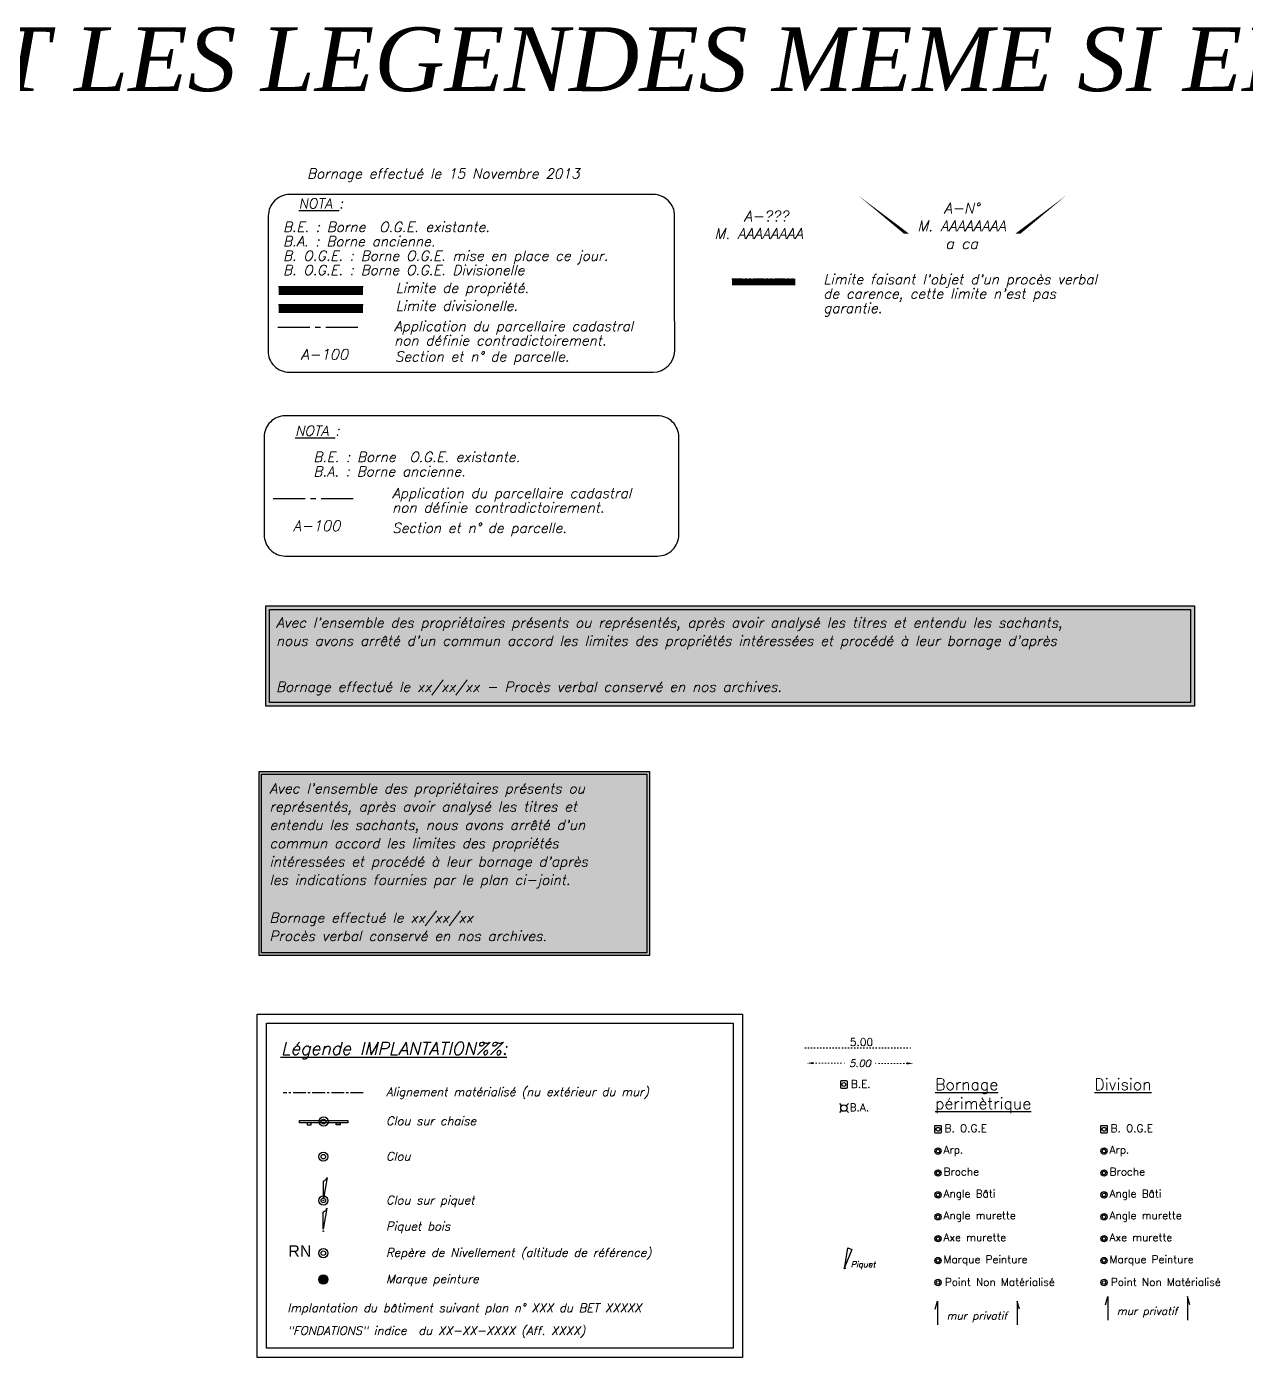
# Paper-space layout 'Layout1' of a CAD drawing. Extents: x -43 to 2298, y -18 to 768.
# Drawn here: x 421.4 to 708, y 26.3 to 339.2 of the extents above; entities that cross this region are included whole.
import ezdxf
from ezdxf.enums import TextEntityAlignment as Align

# ---------------------------------------------------------------- set-up
doc = ezdxf.new("R2010")
doc.units = 0
doc.header["$LTSCALE"] = 2
for name, pattern in [('AXES2', [1.125, 0.75, -0.125, 0.125, -0.125]), ('CACHE2', [0.1875, 0.125, -0.0625]), ('FANTOME2', [1.25, 0.625, -0.125, 0.125, -0.125, 0.125, -0.125]), ('POINTILLE2', [0.125, 0, -0.125])]:
    doc.linetypes.add(name, pattern=pattern)
for name, color, linetype in [('BORNAGE_SYMBOLE', 1, 'Continuous'), ('Cadastre Texte', 200, 'Continuous'), ('CARTOUCHE', 7, 'Continuous'), ('CARTOUCHE_Hachures', 255, 'Continuous'), ('Divers', 7, 'Continuous'), ('Divers Texte', 7, 'Continuous'), ('DIVICION_COTATIONS_TEXTES', 5, 'Continuous'), ('DIVISION_SYMBOLE', 5, 'Continuous'), ('Limite Ancienne Symbole', 7, 'Continuous'), ('Limite Cotation Ligne', 1, 'POINTILLE2'), ('Limite Cotation Texte', 1, 'Continuous'), ('Limite Nouvelle Symbole', 1, 'Continuous'), ('Légende Bornage', 7, 'Continuous'), ('Légende Topo', 7, 'Continuous'), ('Wipeout', 255, 'Continuous')]:
    doc.layers.add(name, color=color, linetype=linetype)
doc.styles.add('17', font='romans.shx', dxfattribs={"oblique": 13.5, "height": 0.34})
doc.styles.add('5', font='romanc', dxfattribs={"oblique": 13.5, "height": 0.34})
doc.styles.add('9', font='romans', dxfattribs={"oblique": 13.5, "height": 0.28})
doc.styles.add('Arial 1.0', font='arial.ttf', dxfattribs={"height": 0.4})
doc.styles.add('bornage', font='romanc.shx', dxfattribs={"height": 0.32})
doc.styles.add('CARTOUCHE', font='timesi.ttf', dxfattribs={"height": 1})
doc.styles.add('Cotation Alti', font='romans.shx', dxfattribs={"oblique": 13.5, "height": 0.28})
doc.styles.add('ROMANS', font='ROMANC')
doc.styles.add('Romant', font='romant.shx', dxfattribs={"oblique": 13.5, "height": 0.5})

psp = doc.layouts.get("Layout1")

# ---------------------------------------------------------------- hatches: boundary and pattern name
at = {"layer": 'CARTOUCHE'}
h = psp.add_hatch(color=256, dxfattribs=at)
edge = h.paths.add_edge_path()
edge.add_arc((491.1, 44.59), 1.08, 0, 360)
at = {"layer": 'CARTOUCHE_Hachures'}
for points in [[(477.57, 203.01), (695.85, 203.01), (695.85, 179.38), (477.57, 179.38)], [(476.01, 164.04), (567.76, 164.04), (567.76, 120.8), (476.01, 120.8)]]:
    psp.add_hatch(color=256, dxfattribs=at).paths.add_polyline_path(points)

# ---------------------------------------------------------------- linework, layer by layer
at = {"layer": 'BORNAGE_SYMBOLE'}
for centre, radius in [((635.58, 74.79), 0.75), ((635.58, 74.79), 0.424), ((635.58, 69.64), 0.75), ((635.58, 69.64), 0.424), ((635.58, 64.49), 0.75), ((635.58, 64.49), 0.424), ((635.58, 59.34), 0.75), ((635.58, 59.34), 0.424), ((635.58, 54.19), 0.75), ((635.58, 54.19), 0.424), ((635.58, 49.04), 0.75), ((635.58, 49.04), 0.424), ((635.58, 43.89), 0.75), ((635.58, 43.89), 0.424)]:
    psp.add_circle(centre, radius, dxfattribs=at)
at = {"layer": 'Cadastre Texte', "color": 8, "flags": 128}
for points in [[(654.36, 290.47, 0, 0, 0), (628.15, 290.47, 0.75, 0, 0), (616.71, 299.54, 0, 0, 0)], [(628.15, 290.47, 0, 0, 0), (654.36, 290.47, 0.75, 0, 0), (665.8, 299.54, 0, 0, 0)]]:
    psp.add_lwpolyline(points, format="xyseb", dxfattribs=at)
at = {"layer": 'CARTOUCHE', "color": 0}
for p, q in [((485.5, 81.44), (485.5, 82.01)), ((485.5, 82.01), (496.84, 82.01)), ((485.5, 81.44), (485.5, 82.01)), ((485.5, 82.01), (496.84, 82.01)), ((496.84, 81.44), (485.5, 81.44)), ((496.84, 81.44), (485.5, 81.44)), ((488.22, 81.44), (487.28, 81.44)), ((487.28, 81.44), (487.28, 80.97)), ((488.22, 81.44), (487.28, 81.44)), ((487.28, 81.44), (487.28, 80.97)), ((488.22, 80.97), (488.22, 81.44)), ((488.22, 80.97), (488.22, 81.44)), ((494.12, 80.97), (494.12, 81.44)), ((494.12, 81.44), (495.06, 81.44)), ((494.12, 80.97), (494.12, 81.44)), ((494.12, 81.44), (495.06, 81.44)), ((495.06, 81.44), (495.06, 80.97)), ((495.06, 81.44), (495.06, 80.97)), ((496.84, 82.01), (496.84, 81.44)), ((496.84, 82.01), (496.84, 81.44)), ((487.28, 80.97), (488.22, 80.97)), ((487.28, 80.97), (488.22, 80.97)), ((495.06, 80.97), (494.12, 80.97)), ((495.06, 80.97), (494.12, 80.97)), ((491.97, 68.59), (491.11, 63.66)), ((491.11, 63.66), (491.11, 67.73)), ((491.96, 61.35), (491.1, 56.42)), ((491.1, 56.42), (491.1, 60.49))]:
    psp.add_line(p, q, dxfattribs=at)
at = {"layer": 'CARTOUCHE'}
for points in [[(477.57, 203.01), (695.85, 203.01), (695.85, 179.38), (477.57, 179.38)], [(478.46, 202.11), (694.95, 202.11), (694.95, 180.28), (478.46, 180.28)]]:
    psp.add_lwpolyline(points, close=True, dxfattribs=at)
at = {"layer": 'CARTOUCHE', "flags": 128}
for points in [[(475.56, 26.29), (475.56, 107.01), (589.62, 107.01), (589.62, 26.29)], [(477.74, 28.47), (477.74, 104.83), (587.44, 104.83), (587.44, 28.47)]]:
    psp.add_lwpolyline(points, close=True, dxfattribs=at)
at = {"layer": 'CARTOUCHE', "linetype": 'AXES2', "lineweight": 30, "ltscale": 2, "flags": 128}
psp.add_lwpolyline([(500.5, 88.45), (481.7, 88.45)], dxfattribs=at)
at = {"layer": 'CARTOUCHE'}
for radius in [1.08, 0.54]:
    psp.add_circle((491.17, 81.73), radius, dxfattribs=at)
at = {"layer": 'CARTOUCHE', "ltscale": 0.015}
for centre, radius in [((491.1, 73.48), 1.08), ((491.1, 73.48), 0.54), ((491.1, 63.18), 1.08), ((491.1, 63.18), 0.54), ((491.1, 50.79), 1.08), ((491.1, 50.79), 0.54), ((491.1, 44.59), 1.08)]:
    psp.add_circle(centre, radius, dxfattribs=at)
at = {"layer": 'CARTOUCHE', "color": 0}
for centre, major_axis, start_param, end_param in [((490.63, 69.06), (1.01, 1.01), 4.270015, 4.438222), ((490.63, 69.06), (1.01, 1.01), 4.438222, 4.606428), ((490.63, 69.06), (1.01, 1.01), 4.606428, 4.880596), ((490.63, 69.06), (-1.01, 1.01), 3.309799, 3.583967), ((491.1, 63.19), (-0.0584, 0.0584), 3.837556, 10.120741), ((490.62, 61.83), (-1.01, 1.01), 2.699218, 2.867425), ((490.62, 61.83), (-1.01, 1.01), 2.867425, 3.035632), ((490.62, 61.83), (1.01, 1.01), 4.606428, 4.880596), ((490.62, 61.83), (-1.01, 1.01), 3.309799, 3.583967), ((491.1, 55.95), (-0.0584, 0.0584), 3.837556, 10.120741)]:
    psp.add_ellipse(centre, major_axis=major_axis, ratio=1, start_param=start_param, end_param=end_param, dxfattribs=at)
at = {"layer": 'Divers', "flags": 128}
psp.add_lwpolyline([(613.71, 47.6), (614.37, 52.07), (615.31, 51.68)], close=True, dxfattribs=at)
at = {"layer": 'Divers'}
psp.add_circle((613.62, 47.27), 0.14, dxfattribs=at)
at = {"layer": 'DIVICION_COTATIONS_TEXTES', "flags": 128}
for points in [[(674.92, 38.67), (675.5, 40.62), (675.5, 35)], [(694.76, 38.67), (694.19, 40.62), (694.19, 35)]]:
    psp.add_lwpolyline(points, dxfattribs=at)
at = {"layer": 'DIVISION_SYMBOLE'}
psp.add_lwpolyline([(675.42, 79.28), (675.42, 80.54, 0.414214), (675.22, 80.75), (673.96, 80.75, 0.414214), (673.76, 80.55), (673.76, 79.28, 0.414214), (673.96, 79.08), (675.22, 79.08, 0.414214)], format="xyb", close=True, dxfattribs=at)
for centre, radius in [((674.59, 79.91), 0.443), ((674.59, 74.79), 0.75), ((674.59, 74.79), 0.424), ((674.59, 69.64), 0.75), ((674.59, 69.64), 0.424), ((674.59, 64.49), 0.75), ((674.59, 64.49), 0.424), ((674.59, 59.34), 0.75), ((674.59, 59.34), 0.424), ((674.59, 54.19), 0.75), ((674.59, 54.19), 0.424), ((674.59, 49.04), 0.75), ((674.59, 49.04), 0.424), ((674.59, 43.89), 0.75), ((674.59, 43.89), 0.424)]:
    psp.add_circle(centre, radius, dxfattribs=at)
at = {"layer": 'Limite Ancienne Symbole', "color": 0}
psp.add_lwpolyline([(614.28, 89.81), (614.28, 91.07, 0.414214), (614.08, 91.27), (612.82, 91.27, 0.414214), (612.62, 91.07), (612.62, 89.81, 0.414214), (612.82, 89.61), (614.08, 89.61, 0.414214)], format="xyb", close=True, dxfattribs=at)
at = {"layer": 'Limite Ancienne Symbole'}
for points in [[(612.39, 85.97), (612.92, 85.44)], [(614.51, 85.97), (613.98, 85.44)], [(612.92, 84.37), (612.39, 83.84)], [(613.98, 84.37), (614.51, 83.84)]]:
    psp.add_lwpolyline(points, dxfattribs=at)
at = {"layer": 'Limite Ancienne Symbole', "color": 0}
psp.add_circle((613.45, 90.44), 0.443, dxfattribs=at)
at = {"layer": 'Limite Ancienne Symbole'}
psp.add_circle((613.45, 84.9), 0.75, dxfattribs=at)
at = {"layer": 'Limite Cotation Ligne', "ltscale": 2.5, "flags": 128}
psp.add_lwpolyline([(604.4, 99.04), (629.4, 99.04)], dxfattribs=at)
at = {"layer": 'Limite Cotation Texte', "flags": 128}
for points in [[(634.89, 37.59), (635.47, 39.54), (635.47, 33.92)], [(654.74, 37.59), (654.16, 39.54), (654.16, 33.92)]]:
    psp.add_lwpolyline(points, dxfattribs=at)
at = {"layer": 'Limite Nouvelle Symbole'}
psp.add_lwpolyline([(636.41, 79.28), (636.41, 80.54, 0.414214), (636.21, 80.75), (634.95, 80.75, 0.414214), (634.75, 80.55), (634.74, 79.28, 0.414214), (634.94, 79.08), (636.21, 79.08, 0.414214)], format="xyb", close=True, dxfattribs=at)
psp.add_circle((635.58, 79.91), 0.443, dxfattribs=at)
at = {"layer": 'Légende Bornage', "color": 30, "linetype": 'CACHE2', "ltscale": 8, "const_width": 1.5, "elevation": -483.36, "flags": 128}
psp.add_lwpolyline([(587.14, 279.11), (602.04, 279.11)], dxfattribs=at)
at = {"layer": 'Légende Bornage', "color": 200, "linetype": 'FANTOME2', "lineweight": 25, "ltscale": 2, "elevation": -483.36, "flags": 128}
psp.add_lwpolyline([(587.14, 279.86), (602.04, 279.86)], dxfattribs=at)
at = {"layer": 'Légende Bornage', "linetype": 'Continuous'}
for points in [[(476.01, 164.04), (567.76, 164.04), (567.76, 120.8), (476.01, 120.8)], [(476.61, 163.44), (567.16, 163.44), (567.16, 121.4), (476.61, 121.4)]]:
    psp.add_lwpolyline(points, close=True, dxfattribs=at)
at = {"layer": 'Légende Topo', "linetype": 'POINTILLE2', "lineweight": 13, "ltscale": 2.5}
for p, q in [((606.24, 95.46), (614.12, 95.44)), ((628.24, 95.4), (620.37, 95.42))]:
    psp.add_line(p, q, dxfattribs=at)
at = {"layer": 'Légende Topo', "ltscale": 0.5}
for points in [[(606.24, 95.71), (606.24, 95.21), (604.74, 95.47)], [(628.24, 95.65), (628.24, 95.15), (629.74, 95.39)]]:
    psp.add_solid(points, dxfattribs=at)

# ---------------------------------------------------------------- texts
at = {"layer": 'BORNAGE_SYMBOLE', "attachment_point": 1, "style": 'ROMANS'}
for s, insert, char_height, width in [('{\\LBornage périmètrique}', (634.9, 91.82), 2.7, 18.3141), ('B. O.G.E', (637.12, 81.06), 1.8, 12.2094), ('Arp.', (636.88, 76), 1.8, 12.2094), ('Broche', (636.88, 70.85), 1.8, 12.2094), ('Angle Bâti', (636.88, 65.7), 1.8, 15.8591), ('Angle murette', (636.88, 60.55), 1.8, 22.9443), ('Axe murette', (636.88, 55.4), 1.8, 28.8957), ('Marque Peinture', (636.88, 50.25), 1.8, 24.8353), ('Point Non Matérialisé', (637.18, 44.92), 1.8, 33.9168)]:
    psp.add_mtext(s, dxfattribs=dict(at, insert=insert, char_height=char_height, width=width))
at = {"layer": 'BORNAGE_SYMBOLE', "color": 5, "insert": (672.34, 91.82), "char_height": 2.7, "width": 18.3141, "attachment_point": 1, "style": 'ROMANS'}
psp.add_mtext('{\\LDivision}', dxfattribs=at)
at = {"layer": 'Cadastre Texte', "style": 'Romant', "oblique": 13.5}
psp.add_text('A-???', height=2.5, dxfattribs=at).set_placement((589.92, 293.35))
at = {"layer": 'Cadastre Texte', "color": 150, "style": 'Romant', "oblique": 13.5}
psp.add_text('M. AAAAAAAA', height=2.5, dxfattribs=at).set_placement((583.04, 289.26))
at = {"layer": 'Cadastre Texte', "insert": (641.13, 297.73), "char_height": 2.5, "width": 71.708, "attachment_point": 2, "style": 'Romant'}
psp.add_mtext('A-N°\\P{\\C150;M. AAAAAAAA\\P}a ca', dxfattribs=at)
at = {"layer": 'CARTOUCHE', "color": 1, "style": 'CARTOUCHE', "width": 1.01}
psp.add_text('NE PAS SUPPRIMER DANS LE GABARIT LES LEGENDES MEME SI ELLES NE VOUS CONCERNENT  PAS ', height=15, rotation=360, dxfattribs=at).set_placement((547.59, 331.49), align=Align.MIDDLE_CENTER)
at = {"layer": 'CARTOUCHE', "style": '9', "oblique": 13.5}
for s, p in [("Avec l'ensemble des propriétaires présents ou représentés, après avoir analysé les titres et entendu les sachants,", (480, 197.86)), ("nous avons arrêté d'un commun accord les limites des propriétés intéressées et procédé à leur bornage d'après", (480, 193.61)), ('Bornage effectué le xx/xx/xx - Procès verbal conservé en nos archives.', (480, 182.77)), ("Avec l'ensemble des propriétaires présents ou", (478.45, 158.89)), ('représentés, après avoir analysé les titres et', (478.45, 154.59)), ("entendu les sachants, nous avons arrêté d'un", (478.45, 150.29)), ('commun accord les limites des propriétés', (478.45, 145.99)), ("intéressées et procédé à leur bornage d'après", (478.45, 141.69)), ('les indications fournies par le plan ci-joint.', (478.45, 137.39)), ('Bornage effectué le xx/xx/xx ', (478.45, 128.49)), ('Procès verbal conservé en nos archives.', (478.45, 124.19))]:
    psp.add_text(s, height=2.35, dxfattribs=at).set_placement(p)
at = {"layer": 'CARTOUCHE', "oblique": 13.5}
for s, height, style, p in [('%%uLégende IMPLANTATION%%:', 3, '5', (481.15, 97.43)), ('Alignement matérialisé (nu extérieur du mur)', 2, '9', (505.85, 87.73)), ('Clou sur chaise', 2, '9', (505.85, 80.88)), ('Clou', 2, '9', (505.85, 72.56)), ('Clou sur piquet', 2, '9', (505.85, 62.26)), ('Piquet bois', 2, '9', (505.85, 56.13)), ('Repère de Nivellement (altitude de référence)', 2, '9', (505.85, 49.93)), ('Marque peinture', 2, '9', (505.85, 43.73)), ('Implantation du bâtiment suivant plan n° XXX du BET XXXXX', 2, '9', (482.65, 36.92)), ('"FONDATIONS" indice  du XX-XX-XXXX (Aff. XXXX)', 2, '9', (482.65, 31.58))]:
    psp.add_text(s, height=height, rotation=360, dxfattribs=dict(at, style=style)).set_placement(p)
at = {"layer": 'CARTOUCHE', "style": 'Arial 1.0'}
psp.add_text('RN', height=2.7, rotation=360, dxfattribs=at).set_placement((482.87, 49.93))
at = {"layer": 'Divers Texte', "style": 'Cotation Alti', "oblique": 13.5}
psp.add_text('Piquet', height=1.4, dxfattribs=at).set_placement((615.07, 47.46))
at = {"layer": 'DIVICION_COTATIONS_TEXTES', "style": '17', "oblique": 13.5}
psp.add_text('mur privatif', height=1.8, dxfattribs=at).set_placement((684.78, 37.16), align=Align.MIDDLE_CENTER)
at = {"layer": 'DIVISION_SYMBOLE', "char_height": 1.8, "attachment_point": 1, "style": 'ROMANS'}
for s, insert, width in [('B. O.G.E', (676.14, 81.06), 12.2094), ('Arp.', (675.9, 76), 12.2094), ('Broche', (675.9, 70.85), 12.2094), ('Angle Bâti', (675.9, 65.7), 19.2935), ('Angle murette', (675.9, 60.55), 21.2917), ('Axe murette', (675.9, 55.4), 20.2017), ('Marque Peinture', (675.9, 50.25), 25.8329), ('Point Non Matérialisé', (676.19, 44.92), 33.3711)]:
    psp.add_mtext(s, dxfattribs=dict(at, insert=insert, width=width))
at = {"layer": 'Limite Ancienne Symbole', "char_height": 1.8, "attachment_point": 1, "style": 'ROMANS'}
for s, insert, width in [('B.E.', (615.11, 91.47), 5.276), ('B.A.', (614.82, 85.94), 5.3832)]:
    psp.add_mtext(s, dxfattribs=dict(at, insert=insert, width=width))
at = {"layer": 'Limite Cotation Texte', "style": 'bornage'}
psp.add_text('5.00', height=1.8, dxfattribs=at).set_placement((617.59, 99.51), align=Align.CENTER)
at = {"layer": 'Limite Cotation Texte', "style": '17', "oblique": 13.5}
psp.add_text('mur privatif', height=1.8, dxfattribs=at).set_placement((644.75, 36.08), align=Align.MIDDLE_CENTER)
at = {"layer": 'Légende Bornage', "style": '9', "oblique": 13.5}
psp.add_text('Bornage effectué le 15 Novembre 2013 ', height=2.35, dxfattribs=at).set_placement((487.3, 303.43))
at = {"layer": 'Légende Bornage', "insert": (608.62, 280.93, -483.36), "char_height": 2.35, "width": 70.7452, "attachment_point": 1, "line_spacing_factor": 0.862979, "style": '9'}
psp.add_mtext("Limite faisant l'objet d'un procès verbal de carence, cette limite n'est pas garantie.", dxfattribs=at)
at = {"layer": 'Légende Topo', "ltscale": 0.5, "insert": (617.24, 95.43), "char_height": 1.7, "attachment_point": 5, "rotation": 359.8278, "style": '17'}
psp.add_mtext('\\A1;5.00', dxfattribs=at)

# ---------------------------------------------------------------- wipeouts: each hides what was drawn before it
at = {"color": 7, "lineweight": 30, "true_color": 0xffffff}
for points in [[(483.29, 299.78), (568.78, 299.78), (570.74, 299.39), (572.4, 298.28), (573.51, 296.62), (573.9, 294.67), (573.72, 262.91), (573.33, 260.96), (572.22, 259.3), (570.56, 258.19), (568.78, 257.8), (483.11, 257.8), (481.15, 258.19), (479.49, 259.3), (478.38, 260.96), (477.99, 262.91), (478.17, 294.67), (478.56, 296.62), (479.67, 298.28), (481.33, 299.39)], [(482.19, 247.81), (569.66, 247.81), (571.63, 247.42), (573.3, 246.3), (574.42, 244.63), (574.81, 242.66), (574.81, 219.69), (574.42, 217.72), (573.3, 216.05), (571.63, 214.94), (569.66, 214.54), (482.19, 214.54), (480.22, 214.94), (478.55, 216.05), (477.43, 217.72), (477.04, 219.69), (477.04, 242.66), (477.43, 244.63), (478.55, 246.3), (480.22, 247.42)]]:
    psp.add_wipeout(points, dxfattribs=at).dxf.layer = 'Wipeout'

# ---------------------------------------------------------------- next in the draw order: linework, layer by layer
at = {"layer": 'Légende Bornage'}
for points in [[(573.67, 276.79), (573.67, 294.67, 0.414214), (568.67, 299.67), (483.17, 299.67, 0.414214), (478.17, 294.67), (478.11, 276.79), (478.11, 262.91, 0.414214), (483.11, 257.91), (568.6, 257.91)], [(568.6, 257.91, 0.398448), (573.72, 262.91), (573.67, 276.79)]]:
    psp.add_lwpolyline(points, format="xyb", dxfattribs=at)
at = {"layer": 'Légende Bornage', "color": 51, "const_width": 2, "flags": 128}
for points in [[(480.6, 277.04), (500.46, 277.04)], [(480.6, 272.86), (500.46, 272.86)]]:
    psp.add_lwpolyline(points, dxfattribs=at)
at = {"layer": 'Légende Bornage', "color": 1, "lineweight": 30, "flags": 128}
psp.add_lwpolyline([(480.6, 278.04), (500.46, 278.04)], dxfattribs=at)
at = {"layer": 'Légende Bornage', "color": 5, "lineweight": 30, "flags": 128}
psp.add_lwpolyline([(480.6, 273.86), (500.46, 273.86)], dxfattribs=at)
at = {"layer": 'Légende Bornage', "color": 200, "linetype": 'AXES2', "ltscale": 5, "flags": 128}
for points in [[(480.43, 268.47), (500.29, 268.47)], [(479.35, 228.18), (499.21, 228.18)]]:
    psp.add_lwpolyline(points, dxfattribs=at)
at = {"layer": 'Légende Bornage', "flags": 128}
psp.add_lwpolyline([(569.66, 214.69, 0.414368), (574.66, 219.69), (574.66, 242.66, 0.414214), (569.66, 247.66), (482.19, 247.66, 0.414214), (477.19, 242.66), (477.19, 219.69, 0.414214), (482.19, 214.69), (569.66, 214.69)], format="xyb", dxfattribs=at)

# ---------------------------------------------------------------- next in the draw order: texts
at = {"layer": 'Cadastre Texte', "style": 'Romant', "oblique": 13.5}
psp.add_text('A-100', height=2.5, dxfattribs=at).set_placement((483.95, 220.56))
at = {"layer": 'Cadastre Texte', "insert": (491.34, 263.36), "char_height": 2.5, "width": 46.3563, "attachment_point": 2, "style": 'Romant'}
psp.add_mtext('A-100', dxfattribs=at)
at = {"layer": 'CARTOUCHE', "insert": (488.77, 239.15), "char_height": 2.35, "width": 83.3224, "attachment_point": 1, "line_spacing_factor": 0.862979, "style": '9'}
psp.add_mtext('B.E. : Borne  O.G.E. existante.\\PB.A. : Borne ancienne.', dxfattribs=at)
at = {"layer": 'Légende Bornage', "char_height": 2.35, "width": 87.009, "attachment_point": 1, "rotation": 0, "style": '9'}
for s, insert in [('{\\Q10;\\LNOTA\\l :}', (485.33, 298.76)), ('{\\LNOTA} :', (484.45, 245.33))]:
    psp.add_mtext(s, dxfattribs=dict(at, insert=insert))
at = {"layer": 'Légende Bornage', "insert": (481.66, 293.23), "char_height": 2.35, "width": 91.4412, "attachment_point": 1, "line_spacing_factor": 0.862979, "style": '9'}
psp.add_mtext('{\\Q13.5;B.E. : Borne  O.G.E. existante.\\PB.A. : Borne ancienne.\\P\\C1;B. O.G.E.\\C256; : Borne O.G.E. mise en place ce jour.\\P\\C5;B. O.G.E.\\C256; : Borne O.G.E. Divisionelle}', dxfattribs=at)
at = {"layer": 'Légende Bornage', "char_height": 2.35, "attachment_point": 1, "rotation": 360, "line_spacing_factor": 0.862979, "style": '9'}
for s, insert, width in [('Limite de propriété.', (508.1, 278.9), 51.6083), ('Limite divisionelle.', (508.1, 274.72), 34.2272), ('Application du parcellaire cadastral non définie contradictoirement.', (507.76, 269.93), 67.5453), ('Section et n° de parcelle.', (507.93, 262.77), 59.0438), ('Application du parcellaire cadastral non définie contradictoirement.', (507.3, 230.65), 65.9861), ('Section et n° de parcelle.', (507.3, 222.47), 62.9158)]:
    psp.add_mtext(s, dxfattribs=dict(at, insert=insert, width=width))

doc.saveas('drawing.dxf')
